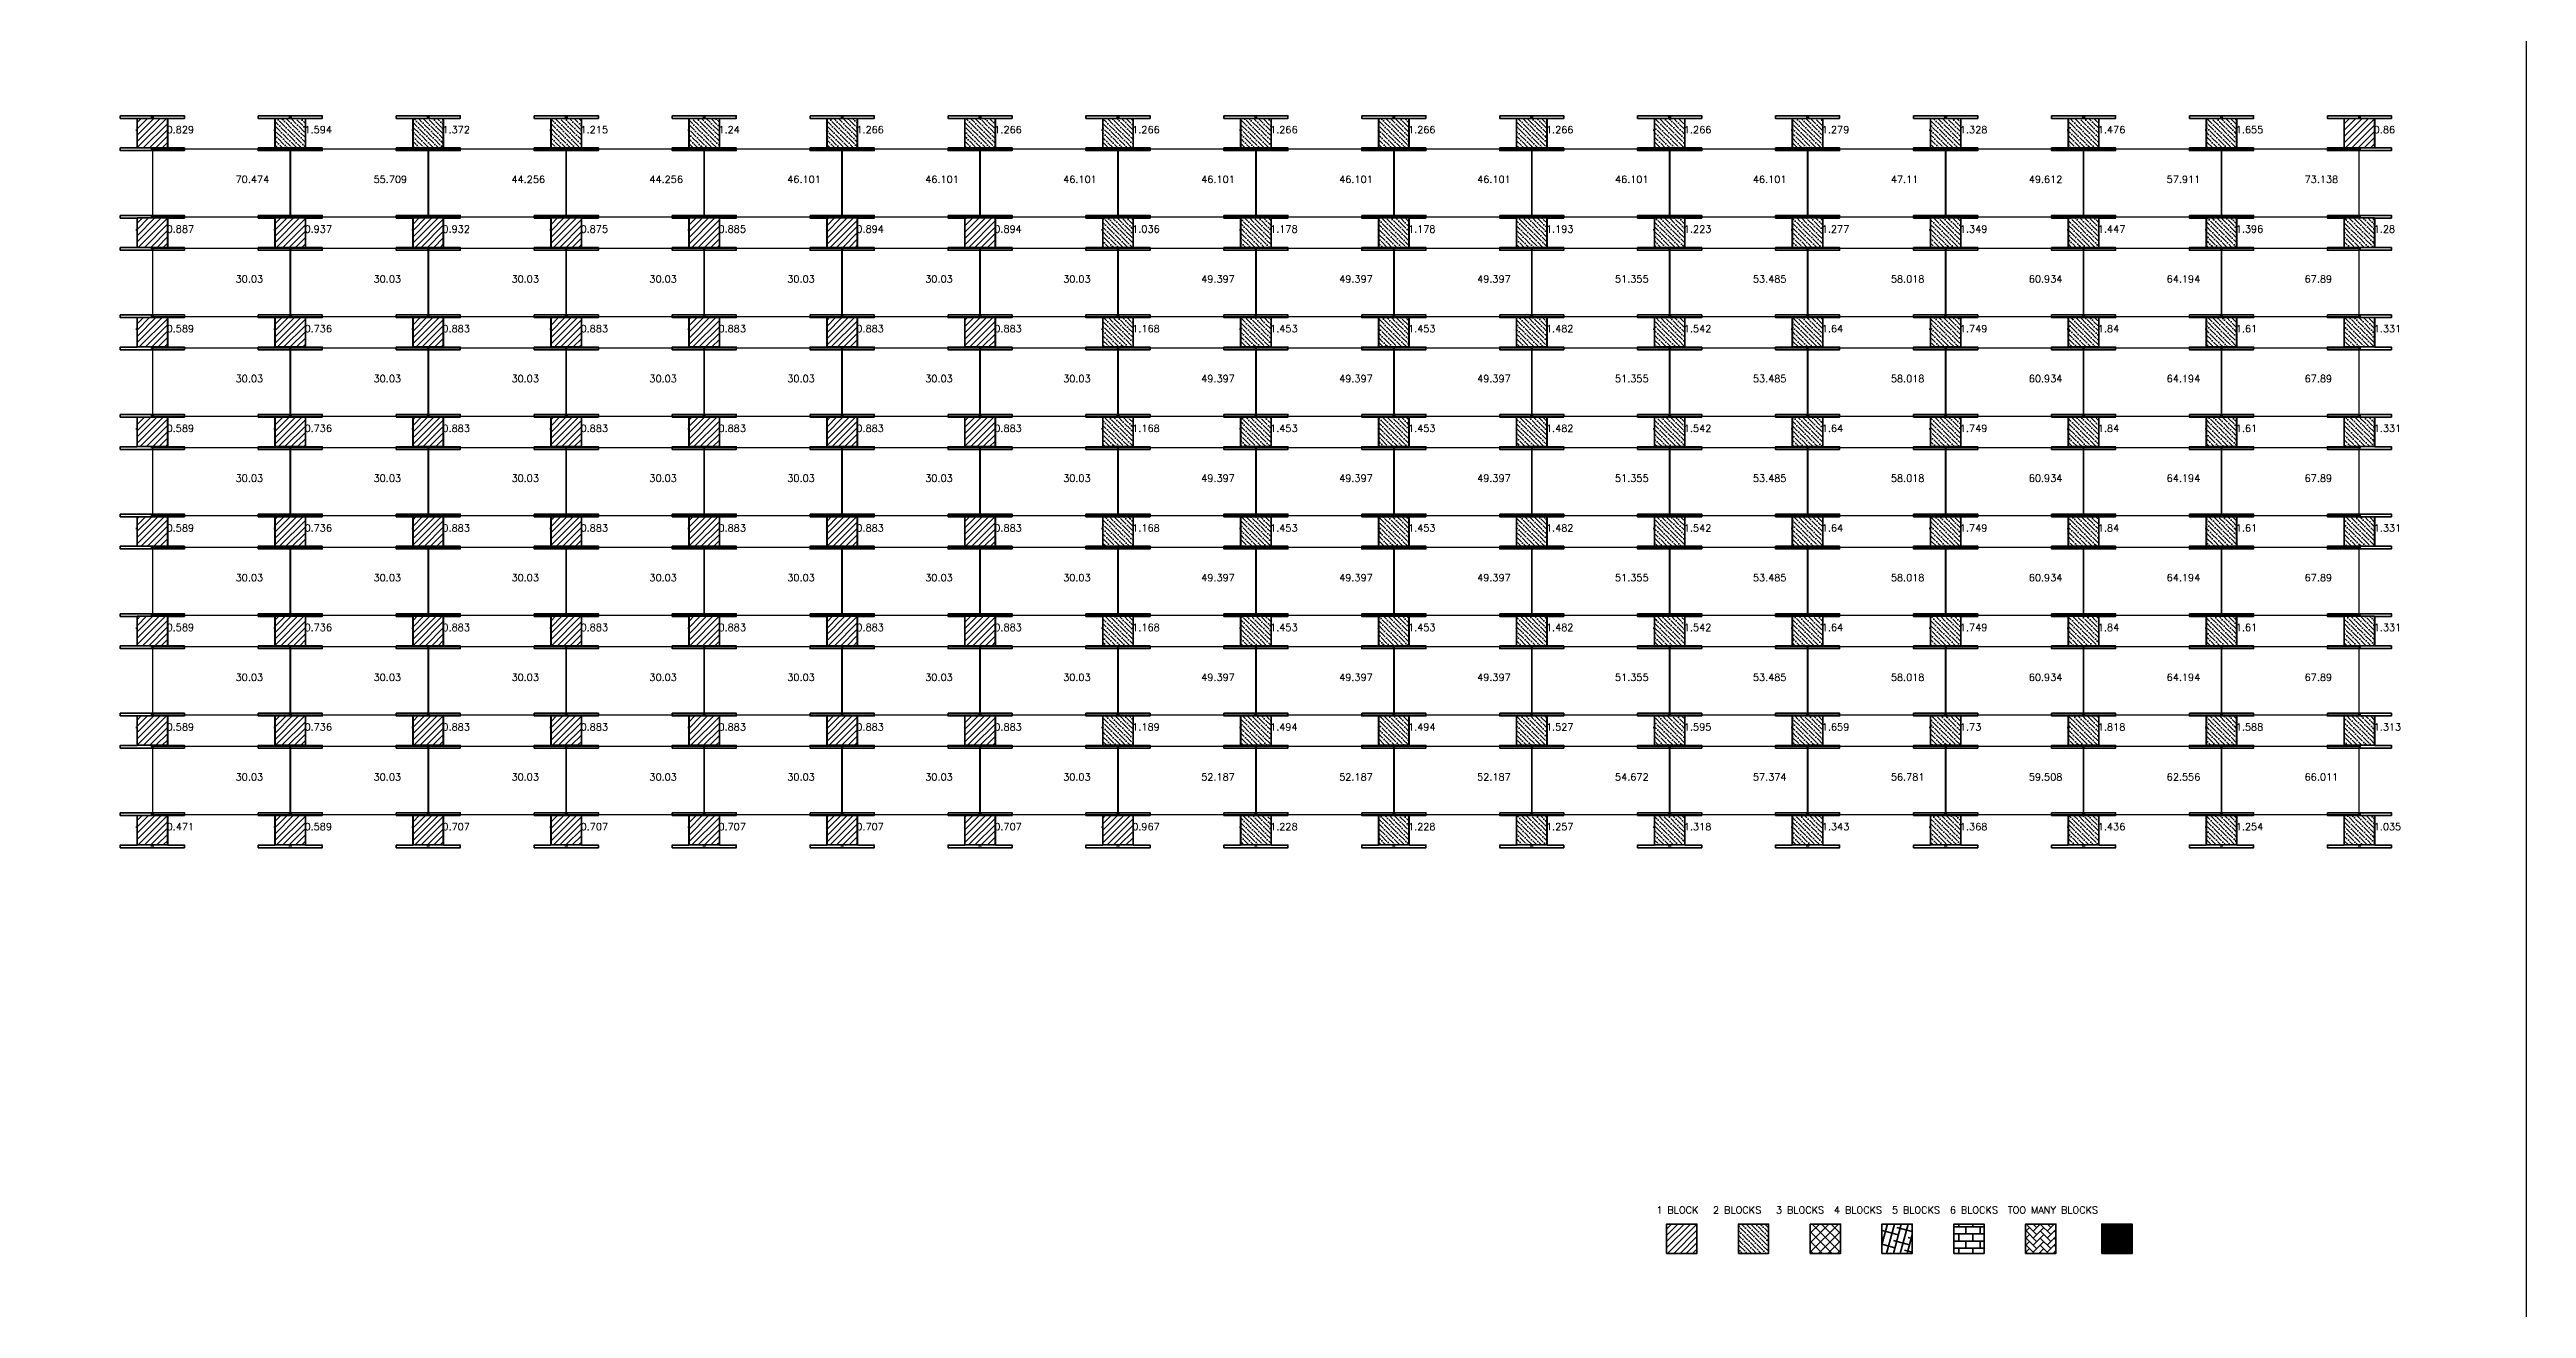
# Model space of a CAD drawing. Header units: inches. Extents: x 6468 to 10224, y 1832 to 4662.
# Drawn here: x 8832 to 10224, y 3247 to 3955 of the extents above; entities that cross this region are included whole.
import ezdxf

# ---------------------------------------------------------------- set-up
doc = ezdxf.new("R2010")
doc.units = ezdxf.units.IN
doc.header["$LTSCALE"] = 50
doc.header["$MEASUREMENT"] = 0
for name, color, linetype, lineweight in [('E-PANELS', 140, 'Continuous', 30), ('E2-ECOFEET', 254, 'Continuous', 35), ('E3-ECOFEET', 254, 'Continuous', 35), ('HATCH 1', 5, 'Continuous', 35), ('HATCH 2', 140, 'Continuous', 35), ('HATCH 3', 30, 'Continuous', 35), ('HATCH 4', 200, 'Continuous', 35), ('HATCH 5', 2, 'Continuous', 35), ('HATCH 6', 100, 'Continuous', 35), ('HATCH 7', 20, 'Continuous', 35)]:
    doc.layers.add(name, color=color, linetype=linetype, lineweight=lineweight)
doc.layers.add('EF3 TEXT', color=7, linetype='Continuous', plot=False)
doc.layers.add('IFI PERIMETER', color=221, linetype='FENCE', plot=False)
doc.layers.get('E2-ECOFEET').off()
doc.styles.add('mytext', font='romans.shx')
doc.styles.get("Standard").update_dxf_attribs({"font": 'arial.ttf'})
doc.linetypes.add('FENCE', pattern='A,0.5,-0.1,["X",Standard,S=0.1,R=0,X=-0.035,Y=-0.05],-0.1', length=0.7)
pattern_1 = [(135, (-119.168, -90.9187), (-3.64602, 0.994369), [4.6875, -0.9375, 0, -0.9375])]
pattern_2 = [(45, (-119.168, -90.9187), (-1.767767, 1.767767), [])]

# ---------------------------------------------------------------- blocks, each defined once
blk = doc.blocks.new('EF3_HATCH_2')
at = {"layer": 'HATCH 2'}
h = blk.add_hatch(dxfattribs=at)
h.set_pattern_fill('ANSI36', color=256, scale=15, angle=90)
h.set_pattern_definition(pattern_1)
h.paths.add_polyline_path([(-8.5, -8.25), (8.5, -8.25), (8.5, 8.25), (-8.5, 8.25)])
blk.add_lwpolyline([(-8.5, -8.25), (8.5, -8.25), (8.5, 8.25), (-8.5, 8.25)], close=True, dxfattribs=at)
blk = doc.blocks.new('EF3_HATCH_1')
at = {"layer": 'HATCH 1'}
h = blk.add_hatch(dxfattribs=at)
h.set_pattern_fill('ANSI31', color=256, scale=20)
h.set_pattern_definition(pattern_2)
h.paths.add_polyline_path([(-8.5, -8.25), (8.5, -8.25), (8.5, 8.25), (-8.5, 8.25)])
blk.add_lwpolyline([(-8.5, -8.25), (8.5, -8.25), (8.5, 8.25), (-8.5, 8.25)], close=True, dxfattribs=at)
blk = doc.blocks.new('EF3_HATCH_7')
at = {"layer": 'HATCH 7'}
h = blk.add_hatch(color=256, dxfattribs=at)
h.dxf.hatch_style = 1
h.paths.add_polyline_path([(-8.5, -8.25), (8.5, -8.25), (8.5, 8.25), (-8.5, 8.25)])
blk.add_lwpolyline([(-8.5, -8.25), (8.5, -8.25), (8.5, 8.25), (-8.5, 8.25)], close=True, dxfattribs=at)
blk = doc.blocks.new('EF3_HATCH_6')
at = {"layer": 'HATCH 6'}
h = blk.add_hatch(dxfattribs=at)
h.set_pattern_fill('AR-HBONE', color=256, scale=0.7)
h.set_pattern_definition([(45, (-119.168, -90.9187), (3e-16, 3.9598), [8.4, -2.8]), (135, (-117.188, -88.9388), (3e-16, 3.9598), [8.4, -2.8])])
h.paths.add_polyline_path([(-8.5, -8.25), (8.5, -8.25), (8.5, 8.25), (-8.5, 8.25)])
blk.add_lwpolyline([(-8.5, -8.25), (8.5, -8.25), (8.5, 8.25), (-8.5, 8.25)], close=True, dxfattribs=at)
blk = doc.blocks.new('EF3_HATCH_5')
at = {"layer": 'HATCH 5'}
h = blk.add_hatch(dxfattribs=at)
h.set_pattern_fill('AR-B816', color=256, scale=0.5)
h.set_pattern_definition([(0, (-119.168, -90.9187), (0, 4), []), (90, (-119.168, -90.9187), (-4, 4), [4, -4])])
h.paths.add_polyline_path([(-8.5, -8.25), (8.5, -8.25), (8.5, 8.25), (-8.5, 8.25)])
blk.add_lwpolyline([(-8.5, -8.25), (8.5, -8.25), (8.5, 8.25), (-8.5, 8.25)], close=True, dxfattribs=at)
blk = doc.blocks.new('*U11')
at = {"layer": 'HATCH 4'}
h = blk.add_hatch(dxfattribs=at)
h.set_pattern_fill('ANSI38', color=256, scale=30, angle=30)
h.set_pattern_definition([(75, (-119.168, -90.9187), (-3.62222, 0.97057), []), (165, (-119.168, -90.9187), (-8.215015, -1.68108), [9.375, -5.625])])
h.paths.add_polyline_path([(-8.5, -8.25), (8.5, -8.25), (8.5, 8.25), (-8.5, 8.25)])
blk.add_lwpolyline([(-8.5, -8.25), (8.5, -8.25), (8.5, 8.25), (-8.5, 8.25)], close=True, dxfattribs=at)
blk = doc.blocks.new('EF3_HATCH_3')
at = {"layer": 'HATCH 3'}
h = blk.add_hatch(dxfattribs=at)
h.set_pattern_fill('ANSI37', color=256, scale=30)
h.set_pattern_definition([(45, (-119.168, -90.9187), (-2.65165, 2.65165), []), (135, (-119.168, -90.9187), (-2.65165, -2.65165), [])])
h.paths.add_polyline_path([(-8.5, -8.25), (8.5, -8.25), (8.5, 8.25), (-8.5, 8.25)])
blk.add_lwpolyline([(-8.5, -8.25), (8.5, -8.25), (8.5, 8.25), (-8.5, 8.25)], close=True, dxfattribs=at)
blk = doc.blocks.new('*U10')
at = {"layer": 'HATCH 2'}
h = blk.add_hatch(dxfattribs=at)
h.set_pattern_fill('ANSI36', color=256, scale=15, angle=90)
h.set_pattern_definition(pattern_1)
h.paths.add_polyline_path([(-8.5, -8.25), (8.5, -8.25), (8.5, 8.25), (-8.5, 8.25)])
blk.add_lwpolyline([(-8.5, -8.25), (8.5, -8.25), (8.5, 8.25), (-8.5, 8.25)], close=True, dxfattribs=at)
blk = doc.blocks.new('*U9')
at = {"layer": 'HATCH 1'}
h = blk.add_hatch(dxfattribs=at)
h.set_pattern_fill('ANSI31', color=256, scale=20)
h.set_pattern_definition(pattern_2)
h.paths.add_polyline_path([(-8.5, -8.25), (8.5, -8.25), (8.5, 8.25), (-8.5, 8.25)])
blk.add_lwpolyline([(-8.5, -8.25), (8.5, -8.25), (8.5, 8.25), (-8.5, 8.25)], close=True, dxfattribs=at)
blk = doc.blocks.new('ET 335W 10DEG')
at = {"layer": 'E-PANELS'}
blk.add_lwpolyline([(0, 0), (77.01, 0), (77.01, -38.48), (0, -38.48)], close=True, dxfattribs=at)
blk = doc.blocks.new('EF3')
at = {"layer": 'E3-ECOFEET', "color": 5}
for points in [[(0, 0), (0, -1.5), (9.4, -1.5), (9.4, -18.1), (0, -18.1), (0, -19.6), (36, -19.6), (36, -18.1), (26.6, -18.1), (26.6, -1.5), (36, -1.5), (36, 0), (0, 0)], [(8.8, -8.1), (8.9, -8.1)]]:
    blk.add_lwpolyline(points, dxfattribs=at)
at = {"layer": 'E3-ECOFEET'}
for points in [[(17.2, -1), (17.8, -1), (17.8, -0.5)], [(18.2, -0.5), (18.2, -1), (18.8, -1)], [(17.2, -18.5), (17.8, -18.5), (17.8, -19)], [(18.2, -19), (18.2, -18.5), (18.8, -18.5)]]:
    blk.add_lwpolyline(points, dxfattribs=at)

msp = doc.modelspace()

# ---------------------------------------------------------------- linework, layer by layer
at = {"layer": 'IFI PERIMETER'}
msp.add_lwpolyline([(10223.8, 4662.5), (6467.6, 4662.5), (6467.6, 1831.9), (10223.8, 1831.9)], close=True, dxfattribs=at)

# ---------------------------------------------------------------- block references
at = {"layer": 'E2-ECOFEET'}
for name, p in [('EF3', (8871.8, 3917.6)), ('EF3', (8949.3, 3917.6)), ('EF3', (9026.8, 3917.6)), ('EF3', (9104.4, 3917.6)), ('EF3', (9181.9, 3917.6)), ('EF3', (9259.4, 3917.6)), ('EF3', (9336.9, 3917.6)), ('EF3', (9414.4, 3917.6)), ('EF3', (9491.9, 3917.6)), ('EF3', (9569.4, 3917.6)), ('EF3', (9646.9, 3917.6)), ('EF3', (9724.4, 3917.6)), ('EF3', (9801.9, 3917.6)), ('EF3', (9879.5, 3917.6)), ('EF3', (9957, 3917.6)), ('EF3', (10034.5, 3917.6)), ('EF3', (10112, 3917.6)), ('ET 335W 10DEG', (8890.1, 3899.1)), ('ET 335W 10DEG', (8967.6, 3899.1)), ('ET 335W 10DEG', (9045.1, 3899.1)), ('ET 335W 10DEG', (9122.6, 3899.1)), ('ET 335W 10DEG', (9200.1, 3899.1)), ('ET 335W 10DEG', (9277.6, 3899.1)), ('ET 335W 10DEG', (9355.1, 3899.1)), ('ET 335W 10DEG', (9432.6, 3899.1)), ('ET 335W 10DEG', (9510.2, 3899.1)), ('ET 335W 10DEG', (9587.7, 3899.1)), ('ET 335W 10DEG', (9665.2, 3899.1)), ('ET 335W 10DEG', (9742.7, 3899.1)), ('ET 335W 10DEG', (9820.2, 3899.1)), ('ET 335W 10DEG', (9897.7, 3899.1)), ('ET 335W 10DEG', (9975.2, 3899.1)), ('ET 335W 10DEG', (10052.7, 3899.1)), ('EF3', (8871.8, 3861.6)), ('EF3', (8949.3, 3861.6)), ('EF3', (9026.8, 3861.6)), ('EF3', (9104.4, 3861.6)), ('EF3', (9181.9, 3861.6)), ('EF3', (9259.4, 3861.6)), ('EF3', (9336.9, 3861.6)), ('EF3', (9414.4, 3861.6)), ('EF3', (9491.9, 3861.6)), ('EF3', (9569.4, 3861.6)), ('EF3', (9646.9, 3861.6)), ('EF3', (9724.4, 3861.6)), ('EF3', (9801.9, 3861.6)), ('EF3', (9879.5, 3861.6)), ('EF3', (9957, 3861.6)), ('EF3', (10034.5, 3861.6)), ('EF3', (10112, 3861.6)), ('ET 335W 10DEG', (8890.1, 3843.1)), ('ET 335W 10DEG', (8967.6, 3843.1)), ('ET 335W 10DEG', (9045.1, 3843.1)), ('ET 335W 10DEG', (9122.6, 3843.1)), ('ET 335W 10DEG', (9200.1, 3843.1)), ('ET 335W 10DEG', (9277.6, 3843.1)), ('ET 335W 10DEG', (9355.1, 3843.1)), ('ET 335W 10DEG', (9432.6, 3843.1)), ('ET 335W 10DEG', (9510.2, 3843.1)), ('ET 335W 10DEG', (9587.7, 3843.1)), ('ET 335W 10DEG', (9665.2, 3843.1)), ('ET 335W 10DEG', (9742.7, 3843.1)), ('ET 335W 10DEG', (9820.2, 3843.1)), ('ET 335W 10DEG', (9897.7, 3843.1)), ('ET 335W 10DEG', (9975.2, 3843.1)), ('ET 335W 10DEG', (10052.7, 3843.1)), ('EF3', (8871.8, 3805.7)), ('EF3', (8949.3, 3805.7)), ('EF3', (9026.8, 3805.7)), ('EF3', (9104.4, 3805.7)), ('EF3', (9181.9, 3805.7)), ('EF3', (9259.4, 3805.7)), ('EF3', (9336.9, 3805.7)), ('EF3', (9414.4, 3805.7)), ('EF3', (9491.9, 3805.7)), ('EF3', (9569.4, 3805.7)), ('EF3', (9646.9, 3805.7)), ('EF3', (9724.4, 3805.7)), ('EF3', (9801.9, 3805.7)), ('EF3', (9879.5, 3805.7)), ('EF3', (9957, 3805.7)), ('EF3', (10034.5, 3805.7)), ('EF3', (10112, 3805.7)), ('ET 335W 10DEG', (8890.1, 3787.1)), ('ET 335W 10DEG', (8967.6, 3787.1)), ('ET 335W 10DEG', (9045.1, 3787.1)), ('ET 335W 10DEG', (9122.6, 3787.1)), ('ET 335W 10DEG', (9200.1, 3787.1)), ('ET 335W 10DEG', (9277.6, 3787.1)), ('ET 335W 10DEG', (9355.1, 3787.1)), ('ET 335W 10DEG', (9432.6, 3787.1)), ('ET 335W 10DEG', (9510.2, 3787.1)), ('ET 335W 10DEG', (9587.7, 3787.1)), ('ET 335W 10DEG', (9665.2, 3787.1)), ('ET 335W 10DEG', (9742.7, 3787.1)), ('ET 335W 10DEG', (9820.2, 3787.1)), ('ET 335W 10DEG', (9897.7, 3787.1)), ('ET 335W 10DEG', (9975.2, 3787.1)), ('ET 335W 10DEG', (10052.7, 3787.1)), ('EF3', (8871.8, 3749.7)), ('EF3', (8949.3, 3749.7)), ('EF3', (9026.8, 3749.7)), ('EF3', (9104.4, 3749.7)), ('EF3', (9181.9, 3749.7)), ('EF3', (9259.4, 3749.7)), ('EF3', (9336.9, 3749.7)), ('EF3', (9414.4, 3749.7)), ('EF3', (9491.9, 3749.7)), ('EF3', (9569.4, 3749.7)), ('EF3', (9646.9, 3749.7)), ('EF3', (9724.4, 3749.7)), ('EF3', (9801.9, 3749.7)), ('EF3', (9879.5, 3749.7)), ('EF3', (9957, 3749.7)), ('EF3', (10034.5, 3749.7)), ('EF3', (10112, 3749.7)), ('ET 335W 10DEG', (8890.1, 3731.2)), ('ET 335W 10DEG', (8967.6, 3731.2)), ('ET 335W 10DEG', (9045.1, 3731.2)), ('ET 335W 10DEG', (9122.6, 3731.2)), ('ET 335W 10DEG', (9200.1, 3731.2)), ('ET 335W 10DEG', (9277.6, 3731.2)), ('ET 335W 10DEG', (9355.1, 3731.2)), ('ET 335W 10DEG', (9432.6, 3731.2)), ('ET 335W 10DEG', (9510.2, 3731.2)), ('ET 335W 10DEG', (9587.7, 3731.2)), ('ET 335W 10DEG', (9665.2, 3731.2)), ('ET 335W 10DEG', (9742.7, 3731.2)), ('ET 335W 10DEG', (9820.2, 3731.2)), ('ET 335W 10DEG', (9897.7, 3731.2)), ('ET 335W 10DEG', (9975.2, 3731.2)), ('ET 335W 10DEG', (10052.7, 3731.2)), ('EF3', (8871.8, 3693.7)), ('EF3', (8949.3, 3693.7)), ('EF3', (9026.8, 3693.7)), ('EF3', (9104.4, 3693.7)), ('EF3', (9181.9, 3693.7)), ('EF3', (9259.4, 3693.7)), ('EF3', (9336.9, 3693.7)), ('EF3', (9414.4, 3693.7)), ('EF3', (9491.9, 3693.7)), ('EF3', (9569.4, 3693.7)), ('EF3', (9646.9, 3693.7)), ('EF3', (9724.4, 3693.7)), ('EF3', (9801.9, 3693.7)), ('EF3', (9879.5, 3693.7)), ('EF3', (9957, 3693.7)), ('EF3', (10034.5, 3693.7)), ('EF3', (10112, 3693.7)), ('ET 335W 10DEG', (8890.1, 3675.2)), ('ET 335W 10DEG', (8967.6, 3675.2)), ('ET 335W 10DEG', (9045.1, 3675.2)), ('ET 335W 10DEG', (9122.6, 3675.2)), ('ET 335W 10DEG', (9200.1, 3675.2)), ('ET 335W 10DEG', (9277.6, 3675.2)), ('ET 335W 10DEG', (9355.1, 3675.2)), ('ET 335W 10DEG', (9432.6, 3675.2)), ('ET 335W 10DEG', (9510.2, 3675.2)), ('ET 335W 10DEG', (9587.7, 3675.2)), ('ET 335W 10DEG', (9665.2, 3675.2)), ('ET 335W 10DEG', (9742.7, 3675.2)), ('ET 335W 10DEG', (9820.2, 3675.2)), ('ET 335W 10DEG', (9897.7, 3675.2)), ('ET 335W 10DEG', (9975.2, 3675.2)), ('ET 335W 10DEG', (10052.7, 3675.2)), ('EF3', (8871.8, 3637.7)), ('EF3', (8949.3, 3637.7)), ('EF3', (9026.8, 3637.7)), ('EF3', (9104.4, 3637.7)), ('EF3', (9181.9, 3637.7)), ('EF3', (9259.4, 3637.7)), ('EF3', (9336.9, 3637.7)), ('EF3', (9414.4, 3637.7)), ('EF3', (9491.9, 3637.7)), ('EF3', (9569.4, 3637.7)), ('EF3', (9646.9, 3637.7)), ('EF3', (9724.4, 3637.7)), ('EF3', (9801.9, 3637.7)), ('EF3', (9879.5, 3637.7)), ('EF3', (9957, 3637.7)), ('EF3', (10034.5, 3637.7)), ('EF3', (10112, 3637.7)), ('ET 335W 10DEG', (8890.1, 3619.2)), ('ET 335W 10DEG', (8967.6, 3619.2)), ('ET 335W 10DEG', (9045.1, 3619.2)), ('ET 335W 10DEG', (9122.6, 3619.2)), ('ET 335W 10DEG', (9200.1, 3619.2)), ('ET 335W 10DEG', (9277.6, 3619.2)), ('ET 335W 10DEG', (9355.1, 3619.2)), ('ET 335W 10DEG', (9432.6, 3619.2)), ('ET 335W 10DEG', (9510.2, 3619.2)), ('ET 335W 10DEG', (9587.7, 3619.2)), ('ET 335W 10DEG', (9665.2, 3619.2)), ('ET 335W 10DEG', (9742.7, 3619.2)), ('ET 335W 10DEG', (9820.2, 3619.2)), ('ET 335W 10DEG', (9897.7, 3619.2)), ('ET 335W 10DEG', (9975.2, 3619.2)), ('ET 335W 10DEG', (10052.7, 3619.2)), ('EF3', (8871.8, 3581.8)), ('EF3', (8949.3, 3581.8)), ('EF3', (9026.8, 3581.8)), ('EF3', (9104.4, 3581.8)), ('EF3', (9181.9, 3581.8)), ('EF3', (9259.4, 3581.8)), ('EF3', (9336.9, 3581.8)), ('EF3', (9414.4, 3581.8)), ('EF3', (9491.9, 3581.8)), ('EF3', (9569.4, 3581.8)), ('EF3', (9646.9, 3581.8)), ('EF3', (9724.4, 3581.8)), ('EF3', (9801.9, 3581.8)), ('EF3', (9879.5, 3581.8)), ('EF3', (9957, 3581.8)), ('EF3', (10034.5, 3581.8)), ('EF3', (10112, 3581.8)), ('ET 335W 10DEG', (8890.1, 3563.2)), ('ET 335W 10DEG', (8967.6, 3563.2)), ('ET 335W 10DEG', (9045.1, 3563.2)), ('ET 335W 10DEG', (9122.6, 3563.2)), ('ET 335W 10DEG', (9200.1, 3563.2)), ('ET 335W 10DEG', (9277.6, 3563.2)), ('ET 335W 10DEG', (9355.1, 3563.2)), ('ET 335W 10DEG', (9432.6, 3563.2)), ('ET 335W 10DEG', (9510.2, 3563.2)), ('ET 335W 10DEG', (9587.7, 3563.2)), ('ET 335W 10DEG', (9665.2, 3563.2)), ('ET 335W 10DEG', (9742.7, 3563.2)), ('ET 335W 10DEG', (9820.2, 3563.2)), ('ET 335W 10DEG', (9897.7, 3563.2)), ('ET 335W 10DEG', (9975.2, 3563.2)), ('ET 335W 10DEG', (10052.7, 3563.2)), ('EF3', (8871.8, 3525.8)), ('EF3', (8949.3, 3525.8)), ('EF3', (9026.8, 3525.8)), ('EF3', (9104.4, 3525.8)), ('EF3', (9181.9, 3525.8)), ('EF3', (9259.4, 3525.8)), ('EF3', (9336.9, 3525.8)), ('EF3', (9414.4, 3525.8)), ('EF3', (9491.9, 3525.8)), ('EF3', (9569.4, 3525.8)), ('EF3', (9646.9, 3525.8)), ('EF3', (9724.4, 3525.8)), ('EF3', (9801.9, 3525.8)), ('EF3', (9879.5, 3525.8)), ('EF3', (9957, 3525.8)), ('EF3', (10034.5, 3525.8)), ('EF3', (10112, 3525.8))]:
    msp.add_blockref(name, p, dxfattribs=at)
at = {"layer": 'HATCH 1'}
for name, p in [('EF3_HATCH_1', (8889.8, 3907.8)), ('EF3_HATCH_1', (10130, 3907.8)), ('EF3_HATCH_1', (8889.8, 3851.9)), ('EF3_HATCH_1', (8967.3, 3851.9)), ('EF3_HATCH_1', (9044.8, 3851.9)), ('EF3_HATCH_1', (9122.4, 3851.9)), ('EF3_HATCH_1', (9199.9, 3851.9)), ('EF3_HATCH_1', (9277.4, 3851.9)), ('EF3_HATCH_1', (9354.9, 3851.9)), ('EF3_HATCH_1', (8889.8, 3795.9)), ('EF3_HATCH_1', (8967.3, 3795.9)), ('EF3_HATCH_1', (9044.8, 3795.9)), ('EF3_HATCH_1', (9122.4, 3795.9)), ('EF3_HATCH_1', (9199.9, 3795.9)), ('EF3_HATCH_1', (9277.4, 3795.9)), ('EF3_HATCH_1', (9354.9, 3795.9)), ('EF3_HATCH_1', (8889.8, 3739.9)), ('EF3_HATCH_1', (8967.3, 3739.9)), ('EF3_HATCH_1', (9044.8, 3739.9)), ('EF3_HATCH_1', (9122.4, 3739.9)), ('EF3_HATCH_1', (9199.9, 3739.9)), ('EF3_HATCH_1', (9277.4, 3739.9)), ('EF3_HATCH_1', (9354.9, 3739.9)), ('EF3_HATCH_1', (8889.8, 3683.9)), ('EF3_HATCH_1', (8967.3, 3683.9)), ('EF3_HATCH_1', (9044.8, 3683.9)), ('EF3_HATCH_1', (9122.4, 3683.9)), ('EF3_HATCH_1', (9199.9, 3683.9)), ('EF3_HATCH_1', (9277.4, 3683.9)), ('EF3_HATCH_1', (9354.9, 3683.9)), ('EF3_HATCH_1', (8889.8, 3628)), ('EF3_HATCH_1', (8967.3, 3628)), ('EF3_HATCH_1', (9044.8, 3628)), ('EF3_HATCH_1', (9122.4, 3628)), ('EF3_HATCH_1', (9199.9, 3628)), ('EF3_HATCH_1', (9277.4, 3628)), ('EF3_HATCH_1', (9354.9, 3628)), ('EF3_HATCH_1', (8889.8, 3572)), ('EF3_HATCH_1', (8967.3, 3572)), ('EF3_HATCH_1', (9044.8, 3572)), ('EF3_HATCH_1', (9122.4, 3572)), ('EF3_HATCH_1', (9199.9, 3572)), ('EF3_HATCH_1', (9277.4, 3572)), ('EF3_HATCH_1', (9354.9, 3572)), ('EF3_HATCH_1', (8889.8, 3516)), ('EF3_HATCH_1', (8967.3, 3516)), ('EF3_HATCH_1', (9044.8, 3516)), ('EF3_HATCH_1', (9122.4, 3516)), ('EF3_HATCH_1', (9199.9, 3516)), ('EF3_HATCH_1', (9277.4, 3516)), ('EF3_HATCH_1', (9354.9, 3516)), ('EF3_HATCH_1', (9432.4, 3516)), ('*U9', (9749.2, 3286.4))]:
    msp.add_blockref(name, p, dxfattribs=at)
at = {"layer": 'HATCH 2'}
for name, p in [('EF3_HATCH_2', (8967.3, 3907.8)), ('EF3_HATCH_2', (9044.8, 3907.8)), ('EF3_HATCH_2', (9122.4, 3907.8)), ('EF3_HATCH_2', (9199.9, 3907.8)), ('EF3_HATCH_2', (9277.4, 3907.8)), ('EF3_HATCH_2', (9354.9, 3907.8)), ('EF3_HATCH_2', (9432.4, 3907.8)), ('EF3_HATCH_2', (9509.9, 3907.8)), ('EF3_HATCH_2', (9587.4, 3907.8)), ('EF3_HATCH_2', (9664.9, 3907.8)), ('EF3_HATCH_2', (9742.4, 3907.8)), ('EF3_HATCH_2', (9819.9, 3907.8)), ('EF3_HATCH_2', (9897.5, 3907.8)), ('EF3_HATCH_2', (9975, 3907.8)), ('EF3_HATCH_2', (10052.5, 3907.8)), ('EF3_HATCH_2', (9432.4, 3851.9)), ('EF3_HATCH_2', (9509.9, 3851.9)), ('EF3_HATCH_2', (9587.4, 3851.9)), ('EF3_HATCH_2', (9664.9, 3851.9)), ('EF3_HATCH_2', (9742.4, 3851.9)), ('EF3_HATCH_2', (9819.9, 3851.9)), ('EF3_HATCH_2', (9897.5, 3851.9)), ('EF3_HATCH_2', (9975, 3851.9)), ('EF3_HATCH_2', (10052.5, 3851.9)), ('EF3_HATCH_2', (10130, 3851.9)), ('EF3_HATCH_2', (9432.4, 3795.9)), ('EF3_HATCH_2', (9509.9, 3795.9)), ('EF3_HATCH_2', (9587.4, 3795.9)), ('EF3_HATCH_2', (9664.9, 3795.9)), ('EF3_HATCH_2', (9742.4, 3795.9)), ('EF3_HATCH_2', (9819.9, 3795.9)), ('EF3_HATCH_2', (9897.5, 3795.9)), ('EF3_HATCH_2', (9975, 3795.9)), ('EF3_HATCH_2', (10052.5, 3795.9)), ('EF3_HATCH_2', (10130, 3795.9)), ('EF3_HATCH_2', (9432.4, 3739.9)), ('EF3_HATCH_2', (9509.9, 3739.9)), ('EF3_HATCH_2', (9587.4, 3739.9)), ('EF3_HATCH_2', (9664.9, 3739.9)), ('EF3_HATCH_2', (9742.4, 3739.9)), ('EF3_HATCH_2', (9819.9, 3739.9)), ('EF3_HATCH_2', (9897.5, 3739.9)), ('EF3_HATCH_2', (9975, 3739.9)), ('EF3_HATCH_2', (10052.5, 3739.9)), ('EF3_HATCH_2', (10130, 3739.9)), ('EF3_HATCH_2', (9432.4, 3683.9)), ('EF3_HATCH_2', (9509.9, 3683.9)), ('EF3_HATCH_2', (9587.4, 3683.9)), ('EF3_HATCH_2', (9664.9, 3683.9)), ('EF3_HATCH_2', (9742.4, 3683.9)), ('EF3_HATCH_2', (9819.9, 3683.9)), ('EF3_HATCH_2', (9897.5, 3683.9)), ('EF3_HATCH_2', (9975, 3683.9)), ('EF3_HATCH_2', (10052.5, 3683.9)), ('EF3_HATCH_2', (10130, 3683.9)), ('EF3_HATCH_2', (9432.4, 3628)), ('EF3_HATCH_2', (9509.9, 3628)), ('EF3_HATCH_2', (9587.4, 3628)), ('EF3_HATCH_2', (9664.9, 3628)), ('EF3_HATCH_2', (9742.4, 3628)), ('EF3_HATCH_2', (9819.9, 3628)), ('EF3_HATCH_2', (9897.5, 3628)), ('EF3_HATCH_2', (9975, 3628)), ('EF3_HATCH_2', (10052.5, 3628)), ('EF3_HATCH_2', (10130, 3628)), ('EF3_HATCH_2', (9432.4, 3572)), ('EF3_HATCH_2', (9509.9, 3572)), ('EF3_HATCH_2', (9587.4, 3572)), ('EF3_HATCH_2', (9664.9, 3572)), ('EF3_HATCH_2', (9742.4, 3572)), ('EF3_HATCH_2', (9819.9, 3572)), ('EF3_HATCH_2', (9897.5, 3572)), ('EF3_HATCH_2', (9975, 3572)), ('EF3_HATCH_2', (10052.5, 3572)), ('EF3_HATCH_2', (10130, 3572)), ('EF3_HATCH_2', (9509.9, 3516)), ('EF3_HATCH_2', (9587.4, 3516)), ('EF3_HATCH_2', (9664.9, 3516)), ('EF3_HATCH_2', (9742.4, 3516)), ('EF3_HATCH_2', (9819.9, 3516)), ('EF3_HATCH_2', (9897.5, 3516)), ('EF3_HATCH_2', (9975, 3516)), ('EF3_HATCH_2', (10052.5, 3516)), ('EF3_HATCH_2', (10130, 3516)), ('*U10', (9789.5, 3286.4))]:
    msp.add_blockref(name, p, dxfattribs=at)
at = {"layer": 'HATCH 3'}
msp.add_blockref('EF3_HATCH_3', (9829.9, 3286.4), dxfattribs=at)
at = {"layer": 'HATCH 4'}
msp.add_blockref('*U11', (9870.2, 3286.4), dxfattribs=at)
at = {"layer": 'HATCH 5'}
msp.add_blockref('EF3_HATCH_5', (9910.6, 3286.4), dxfattribs=at)
at = {"layer": 'HATCH 6'}
msp.add_blockref('EF3_HATCH_6', (9950.9, 3286.4), dxfattribs=at)
at = {"layer": 'HATCH 7'}
msp.add_blockref('EF3_HATCH_7', (9993.7, 3286.4), dxfattribs=at)

# ---------------------------------------------------------------- texts
at = {"layer": 'EF3 TEXT', "style": 'mytext'}
for s, p in [('0.829', (8897.8, 3907.8)), ('1.594', (8975.3, 3907.8)), ('1.372', (9052.8, 3907.8)), ('1.215', (9130.4, 3907.8)), ('1.24', (9207.9, 3907.8)), ('1.266', (9285.4, 3907.8)), ('1.266', (9362.9, 3907.8)), ('1.266', (9440.4, 3907.8)), ('1.266', (9517.9, 3907.8)), ('1.266', (9595.4, 3907.8)), ('1.266', (9672.9, 3907.8)), ('1.266', (9750.4, 3907.8)), ('1.279', (9827.9, 3907.8)), ('1.328', (9905.5, 3907.8)), ('1.476', (9983, 3907.8)), ('1.655', (10060.5, 3907.8)), ('0.86', (10138, 3907.8)), ('70.474', (8936.6, 3879.9)), ('55.709', (9014.1, 3879.9)), ('44.256', (9091.6, 3879.9)), ('44.256', (9169.1, 3879.9)), ('46.101', (9246.6, 3879.9)), ('46.101', (9324.1, 3879.9)), ('46.101', (9401.6, 3879.9)), ('46.101', (9479.2, 3879.9)), ('46.101', (9556.7, 3879.9)), ('46.101', (9634.2, 3879.9)), ('46.101', (9711.7, 3879.9)), ('46.101', (9789.2, 3879.9)), ('47.11', (9866.7, 3879.9)), ('49.612', (9944.2, 3879.9)), ('57.911', (10021.7, 3879.9)), ('73.138', (10099.2, 3879.9)), ('0.887', (8897.8, 3851.9)), ('0.937', (8975.3, 3851.9)), ('0.932', (9052.8, 3851.9)), ('0.875', (9130.4, 3851.9)), ('0.885', (9207.9, 3851.9)), ('0.894', (9285.4, 3851.9)), ('0.894', (9362.9, 3851.9)), ('1.036', (9440.4, 3851.9)), ('1.178', (9517.9, 3851.9)), ('1.178', (9595.4, 3851.9)), ('1.193', (9672.9, 3851.9)), ('1.223', (9750.4, 3851.9)), ('1.277', (9827.9, 3851.9)), ('1.349', (9905.5, 3851.9)), ('1.447', (9983, 3851.9)), ('1.396', (10060.5, 3851.9)), ('1.28', (10138, 3851.9)), ('30.03', (8936.6, 3823.9)), ('30.03', (9014.1, 3823.9)), ('30.03', (9091.6, 3823.9)), ('30.03', (9169.1, 3823.9)), ('30.03', (9246.6, 3823.9)), ('30.03', (9324.1, 3823.9)), ('30.03', (9401.6, 3823.9)), ('49.397', (9479.2, 3823.9)), ('49.397', (9556.7, 3823.9)), ('49.397', (9634.2, 3823.9)), ('51.355', (9711.7, 3823.9)), ('53.485', (9789.2, 3823.9)), ('58.018', (9866.7, 3823.9)), ('60.934', (9944.2, 3823.9)), ('64.194', (10021.7, 3823.9)), ('67.89', (10099.2, 3823.9)), ('0.589', (8897.8, 3795.9)), ('0.736', (8975.3, 3795.9)), ('0.883', (9052.8, 3795.9)), ('0.883', (9130.4, 3795.9)), ('0.883', (9207.9, 3795.9)), ('0.883', (9285.4, 3795.9)), ('0.883', (9362.9, 3795.9)), ('1.168', (9440.4, 3795.9)), ('1.453', (9517.9, 3795.9)), ('1.453', (9595.4, 3795.9)), ('1.482', (9672.9, 3795.9)), ('1.542', (9750.4, 3795.9)), ('1.64', (9827.9, 3795.9)), ('1.749', (9905.5, 3795.9)), ('1.84', (9983, 3795.9)), ('1.61', (10060.5, 3795.9)), ('1.331', (10138, 3795.9)), ('30.03', (8936.6, 3767.9)), ('30.03', (9014.1, 3767.9)), ('30.03', (9091.6, 3767.9)), ('30.03', (9169.1, 3767.9)), ('30.03', (9246.6, 3767.9)), ('30.03', (9324.1, 3767.9)), ('30.03', (9401.6, 3767.9)), ('49.397', (9479.2, 3767.9)), ('49.397', (9556.7, 3767.9)), ('49.397', (9634.2, 3767.9)), ('51.355', (9711.7, 3767.9)), ('53.485', (9789.2, 3767.9)), ('58.018', (9866.7, 3767.9)), ('60.934', (9944.2, 3767.9)), ('64.194', (10021.7, 3767.9)), ('67.89', (10099.2, 3767.9)), ('0.589', (8897.8, 3739.9)), ('0.736', (8975.3, 3739.9)), ('0.883', (9052.8, 3739.9)), ('0.883', (9130.4, 3739.9)), ('0.883', (9207.9, 3739.9)), ('0.883', (9285.4, 3739.9)), ('0.883', (9362.9, 3739.9)), ('1.168', (9440.4, 3739.9)), ('1.453', (9517.9, 3739.9)), ('1.453', (9595.4, 3739.9)), ('1.482', (9672.9, 3739.9)), ('1.542', (9750.4, 3739.9)), ('1.64', (9827.9, 3739.9)), ('1.749', (9905.5, 3739.9)), ('1.84', (9983, 3739.9)), ('1.61', (10060.5, 3739.9)), ('1.331', (10138, 3739.9)), ('30.03', (8936.6, 3711.9)), ('30.03', (9014.1, 3711.9)), ('30.03', (9091.6, 3711.9)), ('30.03', (9169.1, 3711.9)), ('30.03', (9246.6, 3711.9)), ('30.03', (9324.1, 3711.9)), ('30.03', (9401.6, 3711.9)), ('49.397', (9479.2, 3711.9)), ('49.397', (9556.7, 3711.9)), ('49.397', (9634.2, 3711.9)), ('51.355', (9711.7, 3711.9)), ('53.485', (9789.2, 3711.9)), ('58.018', (9866.7, 3711.9)), ('60.934', (9944.2, 3711.9)), ('64.194', (10021.7, 3711.9)), ('67.89', (10099.2, 3711.9)), ('0.589', (8897.8, 3683.9)), ('0.736', (8975.3, 3683.9)), ('0.883', (9052.8, 3683.9)), ('0.883', (9130.4, 3683.9)), ('0.883', (9207.9, 3683.9)), ('0.883', (9285.4, 3683.9)), ('0.883', (9362.9, 3683.9)), ('1.168', (9440.4, 3683.9)), ('1.453', (9517.9, 3683.9)), ('1.453', (9595.4, 3683.9)), ('1.482', (9672.9, 3683.9)), ('1.542', (9750.4, 3683.9)), ('1.64', (9827.9, 3683.9)), ('1.749', (9905.5, 3683.9)), ('1.84', (9983, 3683.9)), ('1.61', (10060.5, 3683.9)), ('1.331', (10138, 3683.9)), ('30.03', (8936.6, 3656)), ('30.03', (9014.1, 3656)), ('30.03', (9091.6, 3656)), ('30.03', (9169.1, 3656)), ('30.03', (9246.6, 3656)), ('30.03', (9324.1, 3656)), ('30.03', (9401.6, 3656)), ('49.397', (9479.2, 3656)), ('49.397', (9556.7, 3656)), ('49.397', (9634.2, 3656)), ('51.355', (9711.7, 3656)), ('53.485', (9789.2, 3656)), ('58.018', (9866.7, 3656)), ('60.934', (9944.2, 3656)), ('64.194', (10021.7, 3656)), ('67.89', (10099.2, 3656)), ('0.589', (8897.8, 3628)), ('0.736', (8975.3, 3628)), ('0.883', (9052.8, 3628)), ('0.883', (9130.4, 3628)), ('0.883', (9207.9, 3628)), ('0.883', (9285.4, 3628)), ('0.883', (9362.9, 3628)), ('1.168', (9440.4, 3628)), ('1.453', (9517.9, 3628)), ('1.453', (9595.4, 3628)), ('1.482', (9672.9, 3628)), ('1.542', (9750.4, 3628)), ('1.64', (9827.9, 3628)), ('1.749', (9905.5, 3628)), ('1.84', (9983, 3628)), ('1.61', (10060.5, 3628)), ('1.331', (10138, 3628)), ('30.03', (8936.6, 3600)), ('30.03', (9014.1, 3600)), ('30.03', (9091.6, 3600)), ('30.03', (9169.1, 3600)), ('30.03', (9246.6, 3600)), ('30.03', (9324.1, 3600)), ('30.03', (9401.6, 3600)), ('49.397', (9479.2, 3600)), ('49.397', (9556.7, 3600)), ('49.397', (9634.2, 3600)), ('51.355', (9711.7, 3600)), ('53.485', (9789.2, 3600)), ('58.018', (9866.7, 3600)), ('60.934', (9944.2, 3600)), ('64.194', (10021.7, 3600)), ('67.89', (10099.2, 3600)), ('0.589', (8897.8, 3572)), ('0.736', (8975.3, 3572)), ('0.883', (9052.8, 3572)), ('0.883', (9130.4, 3572)), ('0.883', (9207.9, 3572)), ('0.883', (9285.4, 3572)), ('0.883', (9362.9, 3572)), ('1.189', (9440.4, 3572)), ('1.494', (9517.9, 3572)), ('1.494', (9595.4, 3572)), ('1.527', (9672.9, 3572)), ('1.595', (9750.4, 3572)), ('1.659', (9827.9, 3572)), ('1.73', (9905.5, 3572)), ('1.818', (9983, 3572)), ('1.588', (10060.5, 3572)), ('1.313', (10138, 3572)), ('30.03', (8936.6, 3544)), ('30.03', (9014.1, 3544)), ('30.03', (9091.6, 3544)), ('30.03', (9169.1, 3544)), ('30.03', (9246.6, 3544)), ('30.03', (9324.1, 3544)), ('30.03', (9401.6, 3544)), ('52.187', (9479.2, 3544)), ('52.187', (9556.7, 3544)), ('52.187', (9634.2, 3544)), ('54.672', (9711.7, 3544)), ('57.374', (9789.2, 3544)), ('56.781', (9866.7, 3544)), ('59.508', (9944.2, 3544)), ('62.556', (10021.7, 3544)), ('66.011', (10099.2, 3544)), ('0.471', (8897.8, 3516)), ('0.589', (8975.3, 3516)), ('0.707', (9052.8, 3516)), ('0.707', (9130.4, 3516)), ('0.707', (9207.9, 3516)), ('0.707', (9285.4, 3516)), ('0.707', (9362.9, 3516)), ('0.967', (9440.4, 3516)), ('1.228', (9517.9, 3516)), ('1.228', (9595.4, 3516)), ('1.257', (9672.9, 3516)), ('1.318', (9750.4, 3516)), ('1.343', (9827.9, 3516)), ('1.368', (9905.5, 3516)), ('1.436', (9983, 3516)), ('1.254', (10060.5, 3516)), ('1.035', (10138, 3516))]:
    msp.add_text(s, height=4, dxfattribs=at).set_placement(p)
at = {"layer": 'EF3 TEXT', "insert": (9734.9, 3304.6), "char_height": 4, "attachment_point": 1, "style": 'mytext'}
msp.add_mtext_dynamic_manual_height_columns('1 BLOCK   2 BLOCKS   3 BLOCKS  4 BLOCKS  5 BLOCKS  6 BLOCKS  TOO MANY BLOCKS', width=339.17, gutter_width=450.2, heights=[0], dxfattribs=at)

doc.saveas('drawing.dxf')
